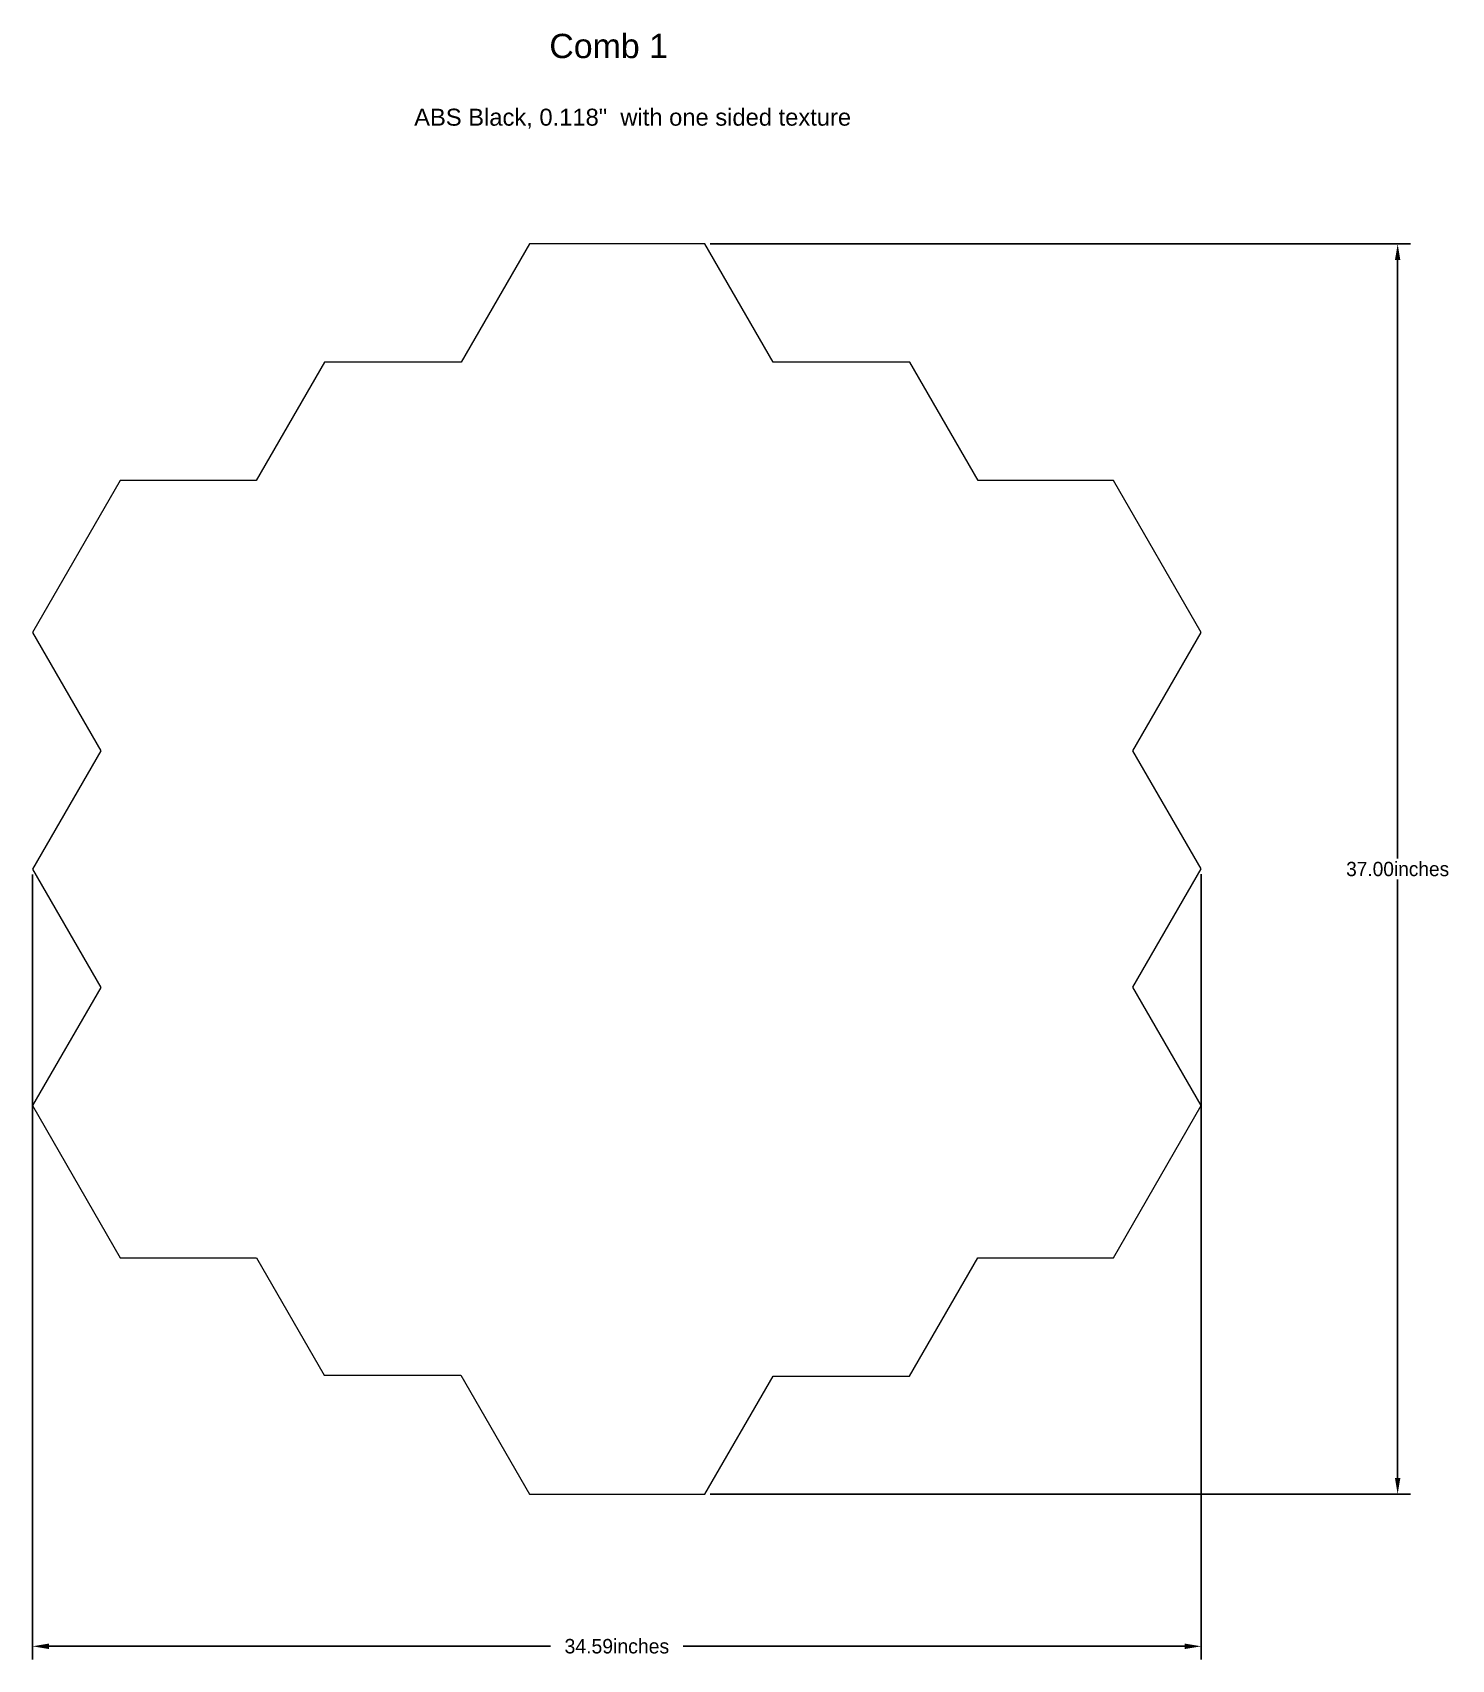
# Model space of a CAD drawing. Header units: inches. Extents: x -17.3 to 24.7, y -23.4 to 24.8.
import ezdxf

# ---------------------------------------------------------------- set-up
doc = ezdxf.new("R2010")
doc.units = ezdxf.units.IN
doc.header["$MEASUREMENT"] = 0
doc.linetypes.add('BORDER', pattern=[0.875, 0.25, -0.125, 0.25, -0.125, 0, -0.125])
doc.layers.add('Dimension', color=7, linetype='Continuous', true_color=0xffffff)
doc.layers.add('DXF_comb_1_Model_Layer_1', color=7, linetype='Continuous', true_color=0xffffff)
doc.styles.add('text251', font='', dxfattribs={"height": 0.2})
doc.styles.add('text69', font='', dxfattribs={"height": 0.2})
doc.styles.get('text251').set_extended_font_data('Helvetica')
doc.styles.get('text69').set_extended_font_data('Helvetica')
doc.dimstyles.new('RotatedDim6', dxfattribs={"dimtxt": 0.422835, "dimasz": 0.478697, "dimexe": 0.383571, "dimexo": 0.153429, "dimgap": 0.09, "dimtad": 0, "dimtih": 1, "dimtoh": 1, "dimzin": 0, "dimdsep": 46, "dimtxsty": 'Standard', "dimcen": 0.09, "dimadec": 0, "dimazin": 0, "dimtfac": 1, "dimtdec": 3, "dimtofl": 0, "dimtmove": 0, "dimatfit": 3, "dimfxl": 1, "dimtolj": 1, "dimtzin": 0, "dimarcsym": 0})
doc.dimstyles.new('RotatedDim7', dxfattribs={"dimtxt": 0.4296, "dimasz": 0.486356, "dimexe": 0.389709, "dimexo": 0.155883, "dimgap": 0.09, "dimtad": 0, "dimtih": 1, "dimtoh": 1, "dimzin": 0, "dimdsep": 46, "dimtxsty": 'Standard', "dimcen": 0.09, "dimadec": 0, "dimazin": 0, "dimtfac": 1, "dimtdec": 3, "dimtofl": 0, "dimtmove": 0, "dimatfit": 3, "dimfxl": 1, "dimtolj": 1, "dimtzin": 0, "dimarcsym": 0})

# ---------------------------------------------------------------- blocks, each defined once
blk = doc.blocks.new('*D1')
at = {"layer": 'Defpoints', "color": 0}
for p in [(2.605, 18.5), (2.605, -18.5), (23.11, -18.5)]:
    blk.add_point(p, dxfattribs=at)
at = {"layer": 'Dimension', "color": 0, "lineweight": -2}
for p, q in [((2.759, 18.5), (23.494, 18.5)), ((23.11, 18.021), (23.11, 0.311)), ((23.11, -18.021), (23.11, -0.311)), ((2.759, -18.5), (23.494, -18.5))]:
    blk.add_line(p, q, dxfattribs=at)
at = {"layer": 'Dimension', "color": 0}
for points in [[(23.19, 18.021), (23.03, 18.021), (23.11, 18.5)], [(23.03, -18.021), (23.19, -18.021), (23.11, -18.5)]]:
    blk.add_solid(points, dxfattribs=at)
at = {"layer": 'Dimension', "color": 0, "lineweight": 200, "insert": (23.11, 0), "char_height": 0.42283, "attachment_point": 5}
blk.add_mtext('\\A1;37.00inches', dxfattribs=at)
blk = doc.blocks.new('*D2')
at = {"layer": 'Defpoints', "color": 0}
for p in [(-17.297, 0), (17.294, 0.004), (17.294, -23)]:
    blk.add_point(p, dxfattribs=at)
at = {"layer": 'Dimension', "color": 0, "lineweight": -2}
for p, q in [((-17.297, -0.156), (-17.297, -23.39)), ((17.294, -0.152), (17.294, -23.39)), ((-16.81, -23), (-1.963, -23)), ((16.808, -23), (1.961, -23))]:
    blk.add_line(p, q, dxfattribs=at)
at = {"layer": 'Dimension', "color": 0}
for points in [[(-16.81, -22.919), (-16.81, -23.081), (-17.297, -23)], [(16.808, -23.081), (16.808, -22.919), (17.294, -23)]]:
    blk.add_solid(points, dxfattribs=at)
at = {"layer": 'Dimension', "color": 0, "lineweight": 200, "insert": (-0.001, -23), "char_height": 0.4296, "attachment_point": 5}
blk.add_mtext('\\A1;34.59inches', dxfattribs=at)

msp = doc.modelspace()

# ---------------------------------------------------------------- linework, layer by layer
at = {"layer": 'DXF_comb_1_Model_Layer_1', "color": 178, "lineweight": 18, "true_color": 0x000000}
msp.add_polyline3d([(17.294, 0.004, 0), (15.276, 3.5, 0), (17.297, 7, 0), (14.699, 11.5, 0), (10.689, 11.5, 0), (8.668, 15, 0), (8.651, 15, 0), (4.626, 15, 0), (2.605, 18.5, 0), (-2.591, 18.5, 0), (-4.611, 15, 0), (-8.652, 15, 0), (-10.673, 11.5, 0), (-14.698, 11.5, 0), (-17.296, 7, 0), (-15.276, 3.501, 0), (-17.297, 0, 0), (-15.276, -3.501, 0), (-17.296, -7, 0), (-14.698, -11.5, 0), (-10.67, -11.5, 0), (-8.66, -14.981, 0), (-4.622, -14.981, 0), (-2.591, -18.5, 0), (2.605, -18.5, 0), (4.625, -15.002, 0), (8.662, -15.002, 0), (10.684, -11.5, 0), (14.699, -11.5, 0), (17.297, -7, 0), (15.274, -3.496, 0), (17.294, 0.004, 0)], dxfattribs=at)

# ---------------------------------------------------------------- texts
at = {"layer": 'Dimension', "color": 150, "linetype": 'BORDER', "lineweight": 200, "true_color": 0x288cf0}
for s, height, style, p in [('Comb 1', 0.718, 'text69', (-2, 24)), ('ABS Black, 0.118"  with one sided texture', 0.5026, 'text251', (-6, 22))]:
    msp.add_text(s, height=height, dxfattribs=dict(at, style=style)).set_placement(p)

# ---------------------------------------------------------------- dimensions: what is measured, and where the dimension line sits
at = {"layer": 'Dimension', "color": 150, "lineweight": 200, "true_color": 0x288cf0}
dim = msp.add_linear_dim(base=(23.11, -18.5), p1=(2.605, 18.5), p2=(2.605, -18.5), angle=90, text='<>inches', dimstyle='RotatedDim6', dxfattribs=at)
dim.commit()
dim.dimension.update_dxf_attribs({"geometry": '*D1', "text_midpoint": (23.11, 0)})
dim = msp.add_linear_dim(base=(17.294, -23), p1=(-17.297, 0), p2=(17.294, 0.004), text='<>inches', dimstyle='RotatedDim7', dxfattribs=at)
dim.commit()
dim.dimension.update_dxf_attribs({"geometry": '*D2', "text_midpoint": (-0.001, -23)})

doc.saveas('drawing.dxf')
